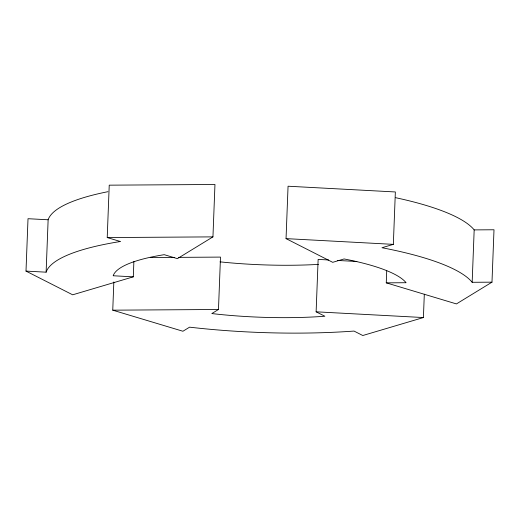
<?xml version="1.0" encoding="UTF-8"?>
<svg xmlns="http://www.w3.org/2000/svg" width="520" height="520" viewBox="0 0 520 520"><rect width="100%" height="100%" fill="white"/><g stroke="black" fill="none" stroke-linecap="round" stroke-linejoin="round"><path stroke-width="0.78" d="M133.887 261.528L133.296 276.842L72.664 294.808L26 271.102L28.015 218.706L48.133 219.778A215.345 48.809 2.2 0 1 107.919 191.692M26 271.102L46.118 272.175L48.133 219.778M46.118 272.175A215.345 48.809 2.2 0 1 120.374 241.514L107.218 237.562L109.233 185.166L214.962 184.483L212.947 236.88L177.385 258.635L164.229 254.683A148.05 33.553 2.2 0 0 113.178 275.762L133.296 276.842M424.313 294.171L423.416 317.551L362.785 335.517L354.036 331.071A215.345 48.809 2.2 0 1 189.586 327.164L182.923 331.247L112.755 310.173L113.835 281.957M328.62 259.974L318.136 259.409L316.121 311.812L324.87 316.251A148.05 33.553 2.2 0 1 211.816 313.567L218.478 309.491L220.493 257.094L178.522 257.361M386.724 270.757L386.262 282.847L406.081 282.718A148.05 33.553 2.2 0 0 344.078 258.954L332.709 262.327L286.046 238.622L288.061 186.219L395.356 191.964L393.341 244.361L381.973 247.728A215.345 48.809 2.2 0 1 472.166 282.295L491.985 282.165L494 229.769L474.175 229.899A215.345 48.809 2.2 0 0 395.72 197.711M472.166 282.295L474.175 229.899M491.985 282.165L456.424 303.921L386.262 282.847M107.218 237.562L212.947 236.88M150.28 257.543L174.493 257.387M112.755 310.173L218.478 309.491M286.046 238.622L393.341 244.361M337.493 260.449L356.856 261.482M316.121 311.812L423.416 317.551M318.454 264.401A148.05 33.553 2.2 0 1 220.058 261.859"/></g></svg>
